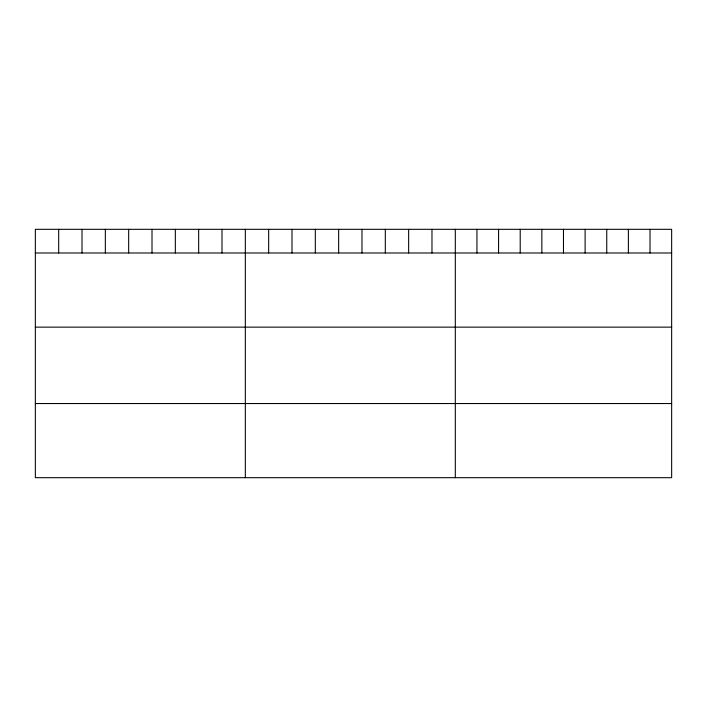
<?xml version="1.0" encoding="UTF-8"?>
<svg xmlns="http://www.w3.org/2000/svg" width="707" height="707" viewBox="0 0 707 707"><rect width="100%" height="100%" fill="white"/><g stroke="black" fill="none" stroke-linecap="round" stroke-linejoin="round"><path stroke-width="1.06" d="M671.65 252.991L671.65 477.685L35.35 477.685L35.35 229.315L671.65 229.315L671.65 252.991L35.35 252.991M35.35 327.138L671.65 327.138M35.35 403.538L671.65 403.538M650.016 229.315L650.016 252.991M628.382 229.315L628.382 252.991M606.747 229.315L606.747 252.991M585.113 229.315L585.113 252.991M563.479 229.315L563.479 252.991M541.845 229.315L541.845 252.991M520.211 229.315L520.211 252.991M498.576 229.315L498.576 252.991M476.942 229.315L476.942 252.991M455.308 229.315L455.308 477.685M431.977 229.315L431.977 252.991M408.646 229.315L408.646 252.991M385.315 229.315L385.315 252.991M361.984 229.315L361.984 252.991M338.653 229.315L338.653 252.991M315.322 229.315L315.322 252.991M291.991 229.315L291.991 252.991M268.66 229.315L268.66 252.991M245.329 229.315L245.329 477.685M221.998 229.315L221.998 252.991M198.667 229.315L198.667 252.991M175.336 229.315L175.336 252.991M152.005 229.315L152.005 252.991M128.674 229.315L128.674 252.991M105.343 229.315L105.343 252.991M82.012 229.315L82.012 252.991M58.681 229.315L58.681 252.991"/></g></svg>
